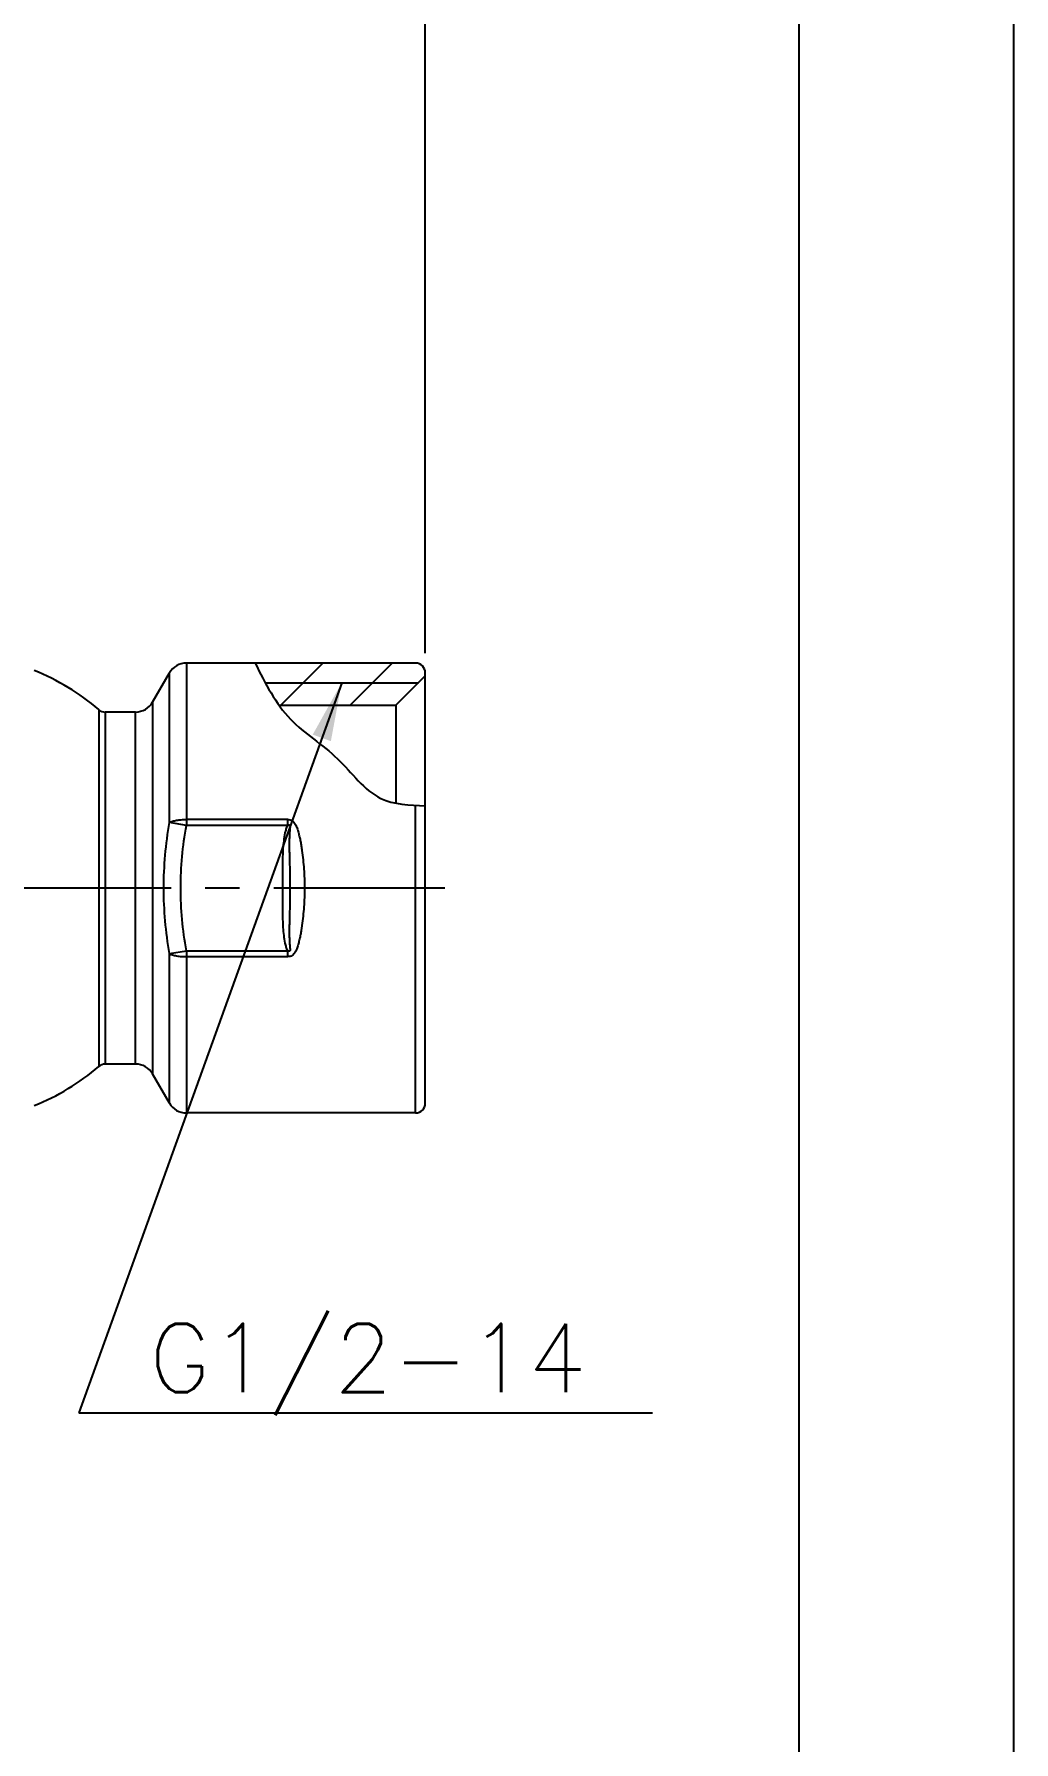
# Model space of a CAD drawing. Extents: x 60832 to 61252, y -30265 to -29968.
# Drawn here: x 61201.8 to 61251.9, y -30187.9 to -30100.6 of the extents above; entities that cross this region are included whole.
import ezdxf

# ---------------------------------------------------------------- set-up
doc = ezdxf.new("R2010")
doc.units = 0
doc.header["$LTSCALE"] = 7
doc.header["$MEASUREMENT"] = 0
doc.linetypes.add('CENTER', pattern=[2, 1.25, -0.25, 0.25, -0.25])
doc.layers.get('0').update_dxf_attribs({"color": 2, "linetype": 'CONTINUOUS'})
for name, color, linetype in [('CL', 1, 'CENTER'), ('D', 2, 'CONTINUOUS'), ('DIM', 2, 'CONTINUOUS'), ('TXT', 4, 'CONTINUOUS')]:
    doc.layers.add(name, color=color, linetype=linetype)
doc.styles.add('GHS', font='ROMANS.shx', dxfattribs={"bigfont": 'GHS.shx'})
doc.dimstyles.new('STANDARD$7', dxfattribs={"dimscale": 0, "dimtxt": 3.5, "dimasz": 3, "dimexe": 2, "dimexo": 1, "dimgap": 1, "dimtad": 1, "dimdec": 4, "dimdsep": 46, "dimtxsty": 'GHS', "dimcen": 1, "dimclrd": 256, "dimclre": 256, "dimclrt": 256, "dimadec": 4, "dimazin": 2, "dimtfac": 1, "dimtdec": 4, "dimtmove": 0, "dimatfit": 0, "dimfxl": 0, "dimtolj": 1, "dimtzin": 0, "dimlwd": -1, "dimlwe": -1, "dimarcsym": 0})

# ---------------------------------------------------------------- blocks, each defined once
blk = doc.blocks.new('BORDER')
blk.add_line((1, 0), (1, 1))

msp = doc.modelspace()

# ---------------------------------------------------------------- hatches: boundary and pattern name
at = {"layer": 'D'}
h = msp.add_hatch(dxfattribs=at)
h.set_pattern_fill('ANSI31', color=256, scale=20)
h.set_pattern_definition([(45, (15943.5168, -14492.1123), (-1.76776695, 1.76776695), [])])
edge = h.paths.add_edge_path()
edge.add_line((61221.488, -30133.738), (61213.652, -30133.738))
edge.add_spline(control_points=[(61213.652, -30133.738), (61213.869, -30134.139), (61214.099, -30134.527), (61214.357, -30134.888)], knot_values=[1.262336, 1.262336, 1.262336, 1.262336, 2.609084, 2.609084, 2.609084, 2.609084], degree=3, periodic=0)
edge.add_line((61214.357, -30134.888), (61220.338, -30134.888))
edge.add_line((61220.338, -30134.888), (61221.488, -30133.738))
edge = h.paths.add_edge_path()
edge.add_line((61221.338, -30132.738), (61213.14, -30132.738))
edge.add_spline(control_points=[(61213.14, -30132.738), (61213.307, -30133.075), (61213.475, -30133.411), (61213.652, -30133.738)], knot_values=[0.163067, 0.163067, 0.163067, 0.163067, 1.262336, 1.262336, 1.262336, 1.262336], degree=3, periodic=0)
edge.add_line((61213.652, -30133.738), (61221.488, -30133.738))
edge.add_line((61221.488, -30133.738), (61221.838, -30133.388))
edge.add_line((61221.838, -30133.388), (61221.838, -30133.238))
edge.add_arc((61221.338, -30133.238), 0.5, 0, 90)

# ---------------------------------------------------------------- linework, layer by layer
at = {"color": 7, "linetype": 'Continuous'}
for p, q in [((61221.338, -30132.738), (61209.623, -30132.738)), ((61209.623, -30132.738), (61209.623, -30141.037)), ((61207.891, -30134.738), (61208.757, -30133.238)), ((61208.757, -30140.884), (61208.757, -30133.238)), ((61221.838, -30155.238), (61221.838, -30133.238)), ((61207.891, -30134.739), (61207.891, -30153.738)), ((61205.145, -30135.118), (61205.145, -30135.119)), ((61205.145, -30135.119), (61205.145, -30153.358)), ((61207.025, -30135.238), (61205.47, -30135.238)), ((61205.47, -30135.239), (61205.47, -30153.238)), ((61207.025, -30153.238), (61207.025, -30135.239)), ((61221.338, -30155.738), (61221.338, -30140.01)), ((61209.623, -30141.037), (61208.757, -30140.884)), ((61214.803, -30140.732), (61209.623, -30140.732)), ((61214.803, -30141.037), (61214.803, -30140.732)), ((61214.803, -30141.037), (61209.623, -30141.037)), ((61208.757, -30147.592), (61209.623, -30147.44)), ((61208.757, -30155.238), (61208.757, -30147.592)), ((61209.623, -30147.44), (61214.803, -30147.44)), ((61209.623, -30147.44), (61209.623, -30155.738)), ((61209.623, -30147.745), (61214.803, -30147.745)), ((61214.803, -30147.745), (61214.803, -30147.44)), ((61207.025, -30153.238), (61205.47, -30153.238)), ((61208.757, -30155.238), (61207.891, -30153.738)), ((61221.338, -30155.738), (61209.623, -30155.738))]:
    msp.add_line(p, q, dxfattribs=at)
for centre, radius, start, end in [((61209.623, -30133.738), 1, 90, 150), ((61221.338, -30133.238), 0.5, 0, 90), ((61197.346, -30144.238), 12, 49.4642, 67.9843), ((61207.025, -30134.238), 1, 270, 330), ((61205.47, -30134.738), 0.5, 229.4642, 270), ((61197.346, -30144.238), 12, 292.0157, 310.53557), ((61205.47, -30153.738), 0.5, 90, 130.5358), ((61207.025, -30154.238), 1, 30, 90), ((61209.623, -30154.738), 1, 210, 270), ((61221.338, -30155.238), 0.5, 270, 0)]:
    msp.add_arc(centre, radius, start, end, dxfattribs=at)
msp.add_open_spline([(61213.14, -30132.738), (61213.655, -30133.779), (61214.668, -30135.762), (61217.449, -30137.401), (61219.174, -30139.933), (61221.03, -30140.001), (61221.838, -30140.031)], degree=3, knots=[0.163067, 0.163067, 0.163067, 0.163067, 3.557723, 6.69754, 9.695834, 12.002269, 12.002269, 12.002269, 12.002269])
for points, start_tangent, end_tangent in [([(61208.757, -30147.592), (61208.542, -30145.922), (61208.468, -30144.238), (61208.542, -30142.555), (61208.757, -30140.884)], (-0.166396, 0.986059), (0.166393, 0.98606)), ([(61208.757, -30140.884), (61208.916, -30140.821), (61209.123, -30140.773), (61209.364, -30140.742), (61209.623, -30140.732)], (0.884259, 0.466996), (1, 0)), ([(61214.803, -30140.732), (61214.923, -30140.746), (61215.033, -30140.792), (61215.122, -30140.869), (61215.189, -30140.965), (61215.24, -30141.07), (61215.282, -30141.178), (61215.351, -30141.401), (61215.407, -30141.629), (61215.455, -30141.859), (61215.496, -30142.092), (61215.532, -30142.326), (61215.59, -30142.799), (61215.631, -30143.277), (61215.656, -30143.757), (61215.664, -30144.238), (61215.656, -30144.72), (61215.631, -30145.2), (61215.59, -30145.677), (61215.532, -30146.151), (61215.496, -30146.385), (61215.455, -30146.618), (61215.407, -30146.848), (61215.351, -30147.076), (61215.282, -30147.299), (61215.24, -30147.407), (61215.189, -30147.512), (61215.122, -30147.608), (61215.033, -30147.685), (61214.923, -30147.731), (61214.803, -30147.745)], (1, 0.000243), (-1, -0.000061)), ([(61209.623, -30147.44), (61209.409, -30145.846), (61209.334, -30144.238), (61209.409, -30142.631), (61209.623, -30141.037)], (-0.17337, 0.984857), (0.173366, 0.984858)), ([(61214.803, -30147.44), (61214.731, -30147.252), (61214.679, -30147.057), (61214.614, -30146.658), (61214.578, -30146.256), (61214.559, -30145.853), (61214.55, -30145.45), (61214.547, -30145.046), (61214.546, -30144.238), (61214.547, -30143.431), (61214.55, -30143.027), (61214.559, -30142.624), (61214.578, -30142.221), (61214.614, -30141.819), (61214.679, -30141.42), (61214.731, -30141.225), (61214.803, -30141.037)], (-0.43573, 0.900077), (0.435725, 0.90008)), ([(61214.803, -30141.037), (61214.85, -30141.016), (61214.875, -30141.011), (61214.901, -30141.014), (61214.911, -30141.021), (61214.917, -30141.032), (61214.921, -30141.045), (61214.923, -30141.057), (61214.923, -30141.083), (61214.922, -30141.108), (61214.918, -30141.159), (61214.913, -30141.21), (61214.905, -30141.312), (61214.898, -30141.414), (61214.892, -30141.517), (61214.888, -30141.619), (61214.885, -30141.721), (61214.883, -30141.824), (61214.883, -30141.926), (61214.883, -30142.131), (61214.885, -30142.337), (61214.889, -30142.542), (61214.899, -30142.952), (61214.908, -30143.363), (61214.915, -30143.774), (61214.918, -30144.185), (61214.917, -30144.596), (61214.911, -30145.007), (61214.901, -30145.418), (61214.896, -30145.623), (61214.891, -30145.829), (61214.887, -30146.034), (61214.884, -30146.239), (61214.882, -30146.444), (61214.883, -30146.649), (61214.885, -30146.752), (61214.888, -30146.854), (61214.892, -30146.957), (61214.897, -30147.059), (61214.904, -30147.161), (61214.913, -30147.263), (61214.918, -30147.314), (61214.922, -30147.365), (61214.923, -30147.391), (61214.923, -30147.416), (61214.919, -30147.441), (61214.904, -30147.461)], (0.874187, 0.48559), (-0.855941, -0.517073)), ([(61208.757, -30147.592), (61208.916, -30147.656), (61209.123, -30147.704), (61209.364, -30147.735), (61209.623, -30147.745)], (0.884259, -0.466996), (1, 0)), ([(61214.904, -30147.461), (61214.878, -30147.466), (61214.852, -30147.461), (61214.803, -30147.44)], (-0.855941, -0.517073), (-0.871978, 0.489545))]:
    msp.add_spline(points, degree=3, dxfattribs=dict(at, start_tangent=start_tangent, end_tangent=end_tangent))
at = {"layer": 'CL'}
msp.add_line((61222.838, -30144.238), (61159.3, -30144.238), dxfattribs=at)
at = {"layer": 'D', "color": 2}
msp.add_line((61213.638, -30133.738), (61221.488, -30133.738), dxfattribs=at)
at = {"layer": 'D', "color": 0}
for p, q in [((61220.338, -30134.888), (61221.838, -30133.388)), ((61214.357, -30134.888), (61220.338, -30134.888)), ((61220.338, -30134.888), (61220.338, -30139.901))]:
    msp.add_line(p, q, dxfattribs=at)
at = {"layer": 'D'}
msp.add_line((61204.117, -30171.06), (61233.46, -30171.06), dxfattribs=at)
at = {"layer": 'DIM'}
msp.add_line((61221.838, -30132.238), (61221.838, -30036.822), dxfattribs=at)
at = {"layer": 'TXT'}
msp.add_line((61240.925, -29981.234), (61240.925, -30255.234), dxfattribs=at)

# ---------------------------------------------------------------- block references
at = {"xscale": 420, "yscale": 297, "zscale": 420}
msp.add_blockref('BORDER', (60831.925, -30265.234), dxfattribs=at)

# ---------------------------------------------------------------- texts
at = {"ltscale": 10, "style": 'GHS'}
msp.add_text('G1/2-14', height=3.5, dxfattribs=at).set_placement((61207.715, -30170.012))

# ---------------------------------------------------------------- leaders
at = {"layer": 'D'}
msp.add_leader([(61217.563, -30133.738), (61204.117, -30171.06)], dimstyle='STANDARD$7', override={"dimscale": 1, "dimtad": 0}, dxfattribs=at)

doc.saveas('drawing.dxf')
